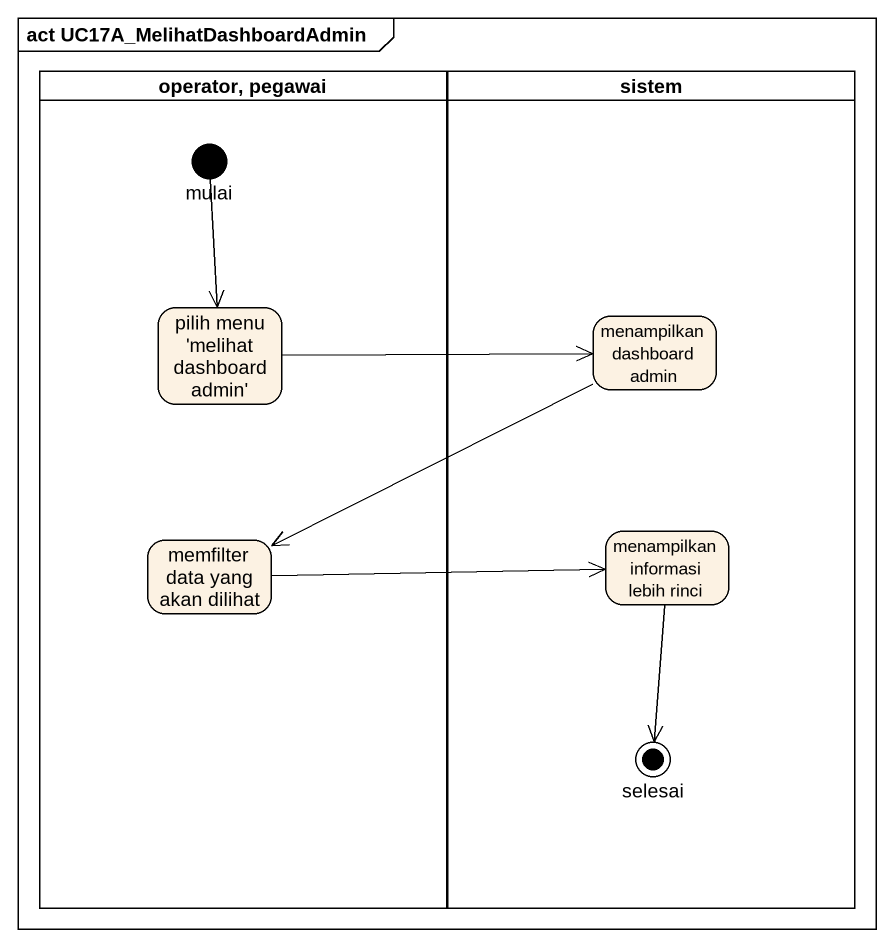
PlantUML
@startuml
mainframe act UC17A_MelihatDashboardAdmin
hide empty description
state "operator, pegawai" as operator_pegawai <<partition>> {
  state mulai <<start>>
  state "pilih menu 'melihat dashboard admin'" as pilih_menu_melihat
  state "memfilter data yang akan dilihat" as memfilter_data_yang_akan
}
state sistem <<partition>> {
  state "menampilkan dashboard admin" as menampilkan_dashboard_admin
  state "menampilkan informasi lebih rinci" as menampilkan_informasi_lebih
  state selesai <<end>>
}
mulai --> pilih_menu_melihat
pilih_menu_melihat -right-> menampilkan_dashboard_admin
menampilkan_dashboard_admin -left-> memfilter_data_yang_akan
memfilter_data_yang_akan -right-> menampilkan_informasi_lebih
menampilkan_informasi_lebih --> selesai
@enduml
